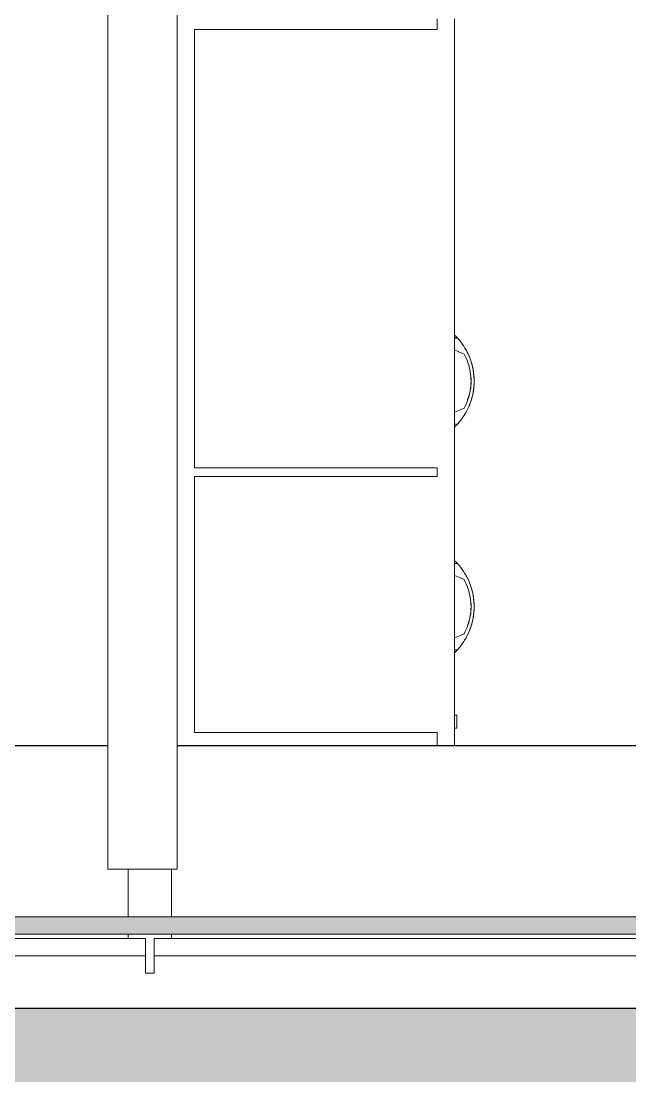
# Model space of a CAD drawing. Header units: inches. Extents: x 416 to 2283, y -56 to 1824.
# Drawn here: x 1881 to 1916.1, y 45.1 to 105.8 of the extents above; entities that cross this region are included whole.
import ezdxf

# ---------------------------------------------------------------- set-up
doc = ezdxf.new("R2010")
doc.units = ezdxf.units.IN
doc.header["$MEASUREMENT"] = 0
for name, color, linetype, lineweight in [('A-DETL-GENF', 92, 'Continuous', 9), ('A-DETL-THIN', 151, 'Continuous', 9), ('A-GLAZ-CURT', 52, 'Continuous', 9), ('I-FURN', 30, 'Continuous', 9), ('I-FURN-PNLS', 30, 'Continuous', 9), ('I-WALL', 2, 'Continuous', 13), ('Orbis - Background_dwg', 8, 'Continuous', 9), ('Orbis_BB$0$A-Glaz-Assm', 10, 'Continuous', 20), ('Orbis_BB$0$A-Glaz-Assm-Glaz', 10, 'Continuous', 20), ('Orbis_BB$0$TI_ARCH-02_E957150$0$A-Wall-Blow', 130, 'Continuous', 30)]:
    doc.layers.add(name, color=color, linetype=linetype, lineweight=lineweight)

# ---------------------------------------------------------------- blocks, each defined once
blk = doc.blocks.new('System Panel - Glazed-7329276-Level XX  POWER _ SIGNAL')
at = {"layer": 'A-GLAZ-CURT'}
blk.add_hatch(color=7, dxfattribs=at).paths.add_polyline_path([(-212.632, -0.75), (-245.757, -0.75), (-245.757, -1.75), (245.757, -1.75), (245.757, -0.75), (-187.628, -0.75)], flags=0)
at = {"layer": 'A-GLAZ-CURT', "color": 8, "lineweight": 20}
for p, q in [((245.757, -0.75), (-245.757, -0.75)), ((-245.757, -1.75), (245.757, -1.75))]:
    blk.add_line(p, q, dxfattribs=at)
blk = doc.blocks.new('Zira Wksta 11 - Type 3-V12-Level XX  POWER _ SIGNAL')
at = {"layer": 'I-FURN'}
for p, q in [((-16.173, 72.355), (-16.001, 72.355)), ((-16.173, 72.355), (-16.001, 72.355)), ((-16.001, 72.361), (-16.167, 72.361)), ((-16.001, 72.361), (-16.167, 72.361)), ((-16.001, 72.478), (-16.001, 72.532)), ((-16.001, 72.532), (-16.001, 72.488)), ((-16.001, 72.478), (-16.001, 72.532)), ((-16.001, 72.532), (-16.001, 72.488)), ((-16.001, 72.488), (-16.001, 72.387)), ((-16.001, 72.488), (-16.001, 72.387)), ((-16.001, 72.386), (-16.001, 72.478)), ((-16.001, 72.386), (-16.001, 72.478)), ((-16.001, 72.355), (-16.001, 72.387)), ((-16.001, 72.355), (-16.001, 72.387)), ((-16.001, 72.386), (-16.001, 72.361)), ((-16.001, 72.386), (-16.001, 72.361)), ((-16.001, 72.355), (-16.001, 71.666)), ((-16.001, 72.014), (-16.001, 72.355)), ((-16.001, 72.355), (-16.001, 71.666)), ((-16.001, 72.014), (-16.001, 72.355)), ((-16.001, 71.666), (-16.001, 72.011)), ((-16.001, 71.666), (-16.001, 72.011)), ((-16.562, 71.434), (-16.281, 71.55)), ((-16.562, 71.434), (-16.281, 71.55)), ((-16.281, 71.55), (-16.001, 71.666)), ((-16.281, 71.55), (-16.001, 71.666)), ((-16.281, 68.2), (-16.562, 68.316)), ((-16.281, 68.2), (-16.562, 68.316)), ((-16.001, 68.083), (-16.281, 68.2)), ((-16.001, 68.083), (-16.281, 68.2)), ((-16.001, 67.739), (-16.001, 68.083)), ((-16.001, 68.083), (-16.001, 67.739)), ((-16.001, 67.739), (-16.001, 68.083)), ((-16.001, 68.083), (-16.001, 67.395)), ((-16.001, 67.739), (-16.001, 67.395)), ((-16.001, 67.395), (-16.001, 67.736)), ((-16.001, 67.395), (-16.001, 67.736)), ((-16.001, 67.395), (-16.173, 67.395)), ((-16.001, 67.395), (-16.173, 67.395)), ((-16.167, 67.388), (-16.001, 67.388)), ((-16.167, 67.388), (-16.001, 67.388)), ((-16.001, 67.363), (-16.001, 67.395)), ((-16.001, 67.363), (-16.001, 67.395)), ((-16.001, 67.388), (-16.001, 67.363)), ((-16.001, 67.388), (-16.001, 67.363)), ((-16.001, 67.363), (-16.001, 67.261)), ((-16.001, 67.271), (-16.001, 67.363)), ((-16.001, 67.363), (-16.001, 67.261)), ((-16.001, 67.271), (-16.001, 67.363)), ((-16.001, 67.217), (-16.001, 67.271)), ((-16.001, 67.217), (-16.001, 67.271)), ((-16.001, 67.261), (-16.001, 67.217)), ((-16.001, 67.261), (-16.001, 67.217)), ((-16.173, 59.355), (-16, 59.355)), ((-16, 59.361), (-16.167, 59.361)), ((-16, 59.478), (-16, 59.532)), ((-16, 59.532), (-16, 59.488)), ((-16, 59.488), (-16, 59.387)), ((-16, 59.386), (-16, 59.478)), ((-16, 59.355), (-16, 59.387)), ((-16, 59.386), (-16, 59.361)), ((-16, 59.355), (-16, 58.666)), ((-16, 59.014), (-16, 59.355)), ((-16, 58.666), (-16, 59.011)), ((-16.562, 58.434), (-16.281, 58.55)), ((-16.281, 58.55), (-16, 58.666)), ((-16.281, 55.2), (-16.562, 55.316)), ((-16, 55.083), (-16.281, 55.2)), ((-16, 54.739), (-16, 55.083)), ((-16, 55.083), (-16, 54.395)), ((-16, 54.395), (-16, 54.736)), ((-16, 54.395), (-16.173, 54.395)), ((-16.167, 54.388), (-16, 54.388)), ((-16, 54.363), (-16, 54.395)), ((-16, 54.388), (-16, 54.363)), ((-16, 54.363), (-16, 54.261)), ((-16, 54.271), (-16, 54.363)), ((-16, 54.217), (-16, 54.271)), ((-16, 54.261), (-16, 54.217))]:
    blk.add_line(p, q, dxfattribs=at)
at = {"layer": 'I-FURN', "flags": 128}
for points in [[(-16.001, 71.666), (-16.281, 71.55), (-16.562, 71.434)], [(-16.001, 71.666), (-16.281, 71.55), (-16.562, 71.434)], [(-16.562, 68.316), (-16.281, 68.2), (-16.001, 68.083)], [(-16.562, 68.316), (-16.281, 68.2), (-16.001, 68.083)], [(-16, 58.666), (-16.281, 58.55), (-16.562, 58.434)], [(-16.562, 55.316), (-16.281, 55.2), (-16, 55.083)]]:
    blk.add_lwpolyline(points, dxfattribs=at)
at = {"layer": 'I-FURN'}
for centre, start, end in [((-13.447, 69.875), 137.02975, 137.70369), ((-13.447, 69.875), 137.02975, 137.70369), ((-13.447, 69.875), 137.03932, 137.56784), ((-13.447, 69.875), 137.03932, 137.56784), ((-13.447, 69.875), 222.29791, 222.97185), ((-13.447, 69.875), 222.29791, 222.97185), ((-13.447, 69.875), 222.43376, 222.96228), ((-13.447, 69.875), 222.43376, 222.96228), ((-13.447, 56.875), 137.02975, 137.70369), ((-13.447, 56.875), 137.03932, 137.56784), ((-13.447, 56.875), 222.29791, 222.97185), ((-13.447, 56.875), 222.43376, 222.96228)]:
    blk.add_arc(centre, 3.685, start, end, dxfattribs=at)
for points, knots in [([(-16.173, 67.395), (-16.325, 67.562), (-16.599, 67.925), (-16.903, 68.536), (-17.09, 69.193), (-17.175, 70.102), (-17.005, 71.01), (-16.599, 71.824), (-16.325, 72.188), (-16.173, 72.355)], [0, 0, 0, 0, 0.125, 0.25, 0.375, 0.5, 0.75, 0.875, 1, 1, 1, 1]), ([(-16.173, 67.395), (-16.325, 67.562), (-16.599, 67.925), (-16.903, 68.536), (-17.09, 69.193), (-17.175, 70.102), (-17.005, 71.01), (-16.599, 71.824), (-16.325, 72.188), (-16.173, 72.355)], [0, 0, 0, 0, 0.125, 0.25, 0.375, 0.5, 0.75, 0.875, 1, 1, 1, 1]), ([(-16.001, 72.532), (-16.001, 72.532), (-16.002, 72.53), (-16.005, 72.528), (-16.007, 72.526), (-16.01, 72.523), (-16.013, 72.52), (-16.016, 72.517), (-16.02, 72.513), (-16.024, 72.51), (-16.028, 72.506), (-16.032, 72.501), (-16.041, 72.493), (-16.049, 72.485), (-16.056, 72.478)], [0, 0, 0, 0, 0.125, 0.1875, 0.25, 0.3125, 0.375, 0.4375, 0.5, 0.5625, 0.625, 0.6875, 0.75, 1, 1, 1, 1]), ([(-16.001, 72.532), (-16.001, 72.532), (-16.002, 72.53), (-16.005, 72.528), (-16.007, 72.526), (-16.01, 72.523), (-16.013, 72.52), (-16.016, 72.517), (-16.02, 72.513), (-16.024, 72.51), (-16.028, 72.506), (-16.032, 72.501), (-16.041, 72.493), (-16.049, 72.485), (-16.056, 72.478)], [0, 0, 0, 0, 0.125, 0.1875, 0.25, 0.3125, 0.375, 0.4375, 0.5, 0.5625, 0.625, 0.6875, 0.75, 1, 1, 1, 1]), ([(-16.045, 72.488), (-16.04, 72.494), (-16.032, 72.502), (-16.022, 72.512), (-16.016, 72.517), (-16.012, 72.521), (-16.01, 72.524), (-16.007, 72.526), (-16.005, 72.528), (-16.003, 72.53), (-16.002, 72.531), (-16.001, 72.532), (-16.001, 72.532)], [0, 0, 0, 0, 0.25, 0.375, 0.5, 0.5625, 0.625, 0.6875, 0.75, 0.8125, 0.875, 1, 1, 1, 1]), ([(-16.045, 72.488), (-16.04, 72.494), (-16.032, 72.502), (-16.022, 72.512), (-16.016, 72.517), (-16.012, 72.521), (-16.01, 72.524), (-16.007, 72.526), (-16.005, 72.528), (-16.003, 72.53), (-16.002, 72.531), (-16.001, 72.532), (-16.001, 72.532)], [0, 0, 0, 0, 0.25, 0.375, 0.5, 0.5625, 0.625, 0.6875, 0.75, 0.8125, 0.875, 1, 1, 1, 1]), ([(-16.673, 71.657), (-16.728, 71.557), (-16.791, 71.43), (-16.846, 71.299), (-16.857, 71.273)], [0.15936451, 0.15936451, 0.15936451, 0.15936451, 0.22222222, 0.23762024, 0.23762024, 0.23762024, 0.23762024]), ([(-16.673, 71.657), (-16.728, 71.557), (-16.791, 71.43), (-16.846, 71.299), (-16.857, 71.273)], [0.15936451, 0.15936451, 0.15936451, 0.15936451, 0.22222222, 0.23762024, 0.23762024, 0.23762024, 0.23762024]), ([(-16.945, 71.035), (-16.973, 70.95), (-17.01, 70.823), (-17.041, 70.695), (-17.05, 70.654)], [0.28411479, 0.28411479, 0.28411479, 0.28411479, 0.33333333, 0.3562762, 0.3562762, 0.3562762, 0.3562762]), ([(-16.945, 71.035), (-16.973, 70.95), (-17.01, 70.823), (-17.041, 70.695), (-17.05, 70.654)], [0.28411479, 0.28411479, 0.28411479, 0.28411479, 0.33333333, 0.3562762, 0.3562762, 0.3562762, 0.3562762]), ([(-17.096, 70.392), (-17.106, 70.321), (-17.121, 70.194), (-17.127, 70.066), (-17.128, 70.01)], [0.40508035, 0.40508035, 0.40508035, 0.40508035, 0.44444444, 0.47528756, 0.47528756, 0.47528756, 0.47528756]), ([(-17.096, 70.392), (-17.106, 70.321), (-17.121, 70.194), (-17.127, 70.066), (-17.128, 70.01)], [0.40508035, 0.40508035, 0.40508035, 0.40508035, 0.44444444, 0.47528756, 0.47528756, 0.47528756, 0.47528756]), ([(-17.049, 69.095), (-17.04, 69.054), (-17.01, 68.926), (-16.976, 68.798), (-16.951, 68.711)], [0.64373131, 0.64373131, 0.64373131, 0.64373131, 0.66666667, 0.71591001, 0.71591001, 0.71591001, 0.71591001]), ([(-17.049, 69.095), (-17.04, 69.054), (-17.01, 68.926), (-16.976, 68.798), (-16.951, 68.711)], [0.64373131, 0.64373131, 0.64373131, 0.64373131, 0.66666667, 0.71591001, 0.71591001, 0.71591001, 0.71591001]), ([(-16.857, 68.477), (-16.808, 68.357), (-16.751, 68.225), (-16.678, 68.104), (-16.671, 68.093)], [0.76239192, 0.76239192, 0.76239192, 0.76239192, 0.83333333, 0.84070579, 0.84070579, 0.84070579, 0.84070579]), ([(-16.857, 68.477), (-16.808, 68.357), (-16.751, 68.225), (-16.678, 68.104), (-16.671, 68.093)], [0.76239192, 0.76239192, 0.76239192, 0.76239192, 0.83333333, 0.84070579, 0.84070579, 0.84070579, 0.84070579]), ([(-16.055, 67.271), (-16.049, 67.265), (-16.04, 67.255), (-16.029, 67.245), (-16.024, 67.24), (-16.02, 67.236), (-16.016, 67.233), (-16.013, 67.229), (-16.01, 67.226), (-16.007, 67.224), (-16.005, 67.221), (-16.002, 67.219), (-16.001, 67.218), (-16.001, 67.217)], [0, 0, 0, 0, 0.25, 0.375, 0.4375, 0.5, 0.5625, 0.625, 0.6875, 0.75, 0.8125, 0.875, 1, 1, 1, 1]), ([(-16.055, 67.271), (-16.049, 67.265), (-16.04, 67.255), (-16.029, 67.245), (-16.024, 67.24), (-16.02, 67.236), (-16.016, 67.233), (-16.013, 67.229), (-16.01, 67.226), (-16.007, 67.224), (-16.005, 67.221), (-16.002, 67.219), (-16.001, 67.218), (-16.001, 67.217)], [0, 0, 0, 0, 0.25, 0.375, 0.4375, 0.5, 0.5625, 0.625, 0.6875, 0.75, 0.8125, 0.875, 1, 1, 1, 1]), ([(-16.001, 67.217), (-16.001, 67.218), (-16.002, 67.218), (-16.003, 67.22), (-16.005, 67.222), (-16.007, 67.224), (-16.01, 67.226), (-16.012, 67.229), (-16.015, 67.232), (-16.018, 67.235), (-16.022, 67.238), (-16.026, 67.242), (-16.033, 67.249), (-16.04, 67.255), (-16.045, 67.261)], [0, 0, 0, 0, 0.125, 0.1875, 0.25, 0.3125, 0.375, 0.4375, 0.5, 0.5625, 0.625, 0.6875, 0.75, 1, 1, 1, 1]), ([(-16.001, 67.217), (-16.001, 67.218), (-16.002, 67.218), (-16.003, 67.22), (-16.005, 67.222), (-16.007, 67.224), (-16.01, 67.226), (-16.012, 67.229), (-16.015, 67.232), (-16.018, 67.235), (-16.022, 67.238), (-16.026, 67.242), (-16.033, 67.249), (-16.04, 67.255), (-16.045, 67.261)], [0, 0, 0, 0, 0.125, 0.1875, 0.25, 0.3125, 0.375, 0.4375, 0.5, 0.5625, 0.625, 0.6875, 0.75, 1, 1, 1, 1]), ([(-16.173, 54.395), (-16.325, 54.562), (-16.599, 54.925), (-16.903, 55.536), (-17.09, 56.193), (-17.175, 57.102), (-17.005, 58.01), (-16.599, 58.824), (-16.325, 59.188), (-16.173, 59.355)], [0, 0, 0, 0, 0.125, 0.25, 0.375, 0.5, 0.75, 0.875, 1, 1, 1, 1]), ([(-16, 59.532), (-16.001, 59.532), (-16.002, 59.53), (-16.005, 59.528), (-16.007, 59.526), (-16.01, 59.523), (-16.013, 59.52), (-16.016, 59.517), (-16.02, 59.513), (-16.024, 59.51), (-16.028, 59.506), (-16.032, 59.501), (-16.041, 59.493), (-16.049, 59.485), (-16.055, 59.478)], [0, 0, 0, 0, 0.125, 0.1875, 0.25, 0.3125, 0.375, 0.4375, 0.5, 0.5625, 0.625, 0.6875, 0.75, 1, 1, 1, 1]), ([(-16.045, 59.488), (-16.04, 59.494), (-16.032, 59.502), (-16.022, 59.512), (-16.016, 59.517), (-16.012, 59.521), (-16.009, 59.524), (-16.007, 59.526), (-16.005, 59.528), (-16.003, 59.53), (-16.001, 59.531), (-16.001, 59.532), (-16, 59.532)], [0, 0, 0, 0, 0.25, 0.375, 0.5, 0.5625, 0.625, 0.6875, 0.75, 0.8125, 0.875, 1, 1, 1, 1]), ([(-16.673, 58.657), (-16.728, 58.557), (-16.791, 58.43), (-16.846, 58.299), (-16.857, 58.273)], [0.15936451, 0.15936451, 0.15936451, 0.15936451, 0.22222222, 0.23762024, 0.23762024, 0.23762024, 0.23762024]), ([(-16.945, 58.035), (-16.973, 57.95), (-17.01, 57.823), (-17.04, 57.695), (-17.049, 57.654)], [0.28411479, 0.28411479, 0.28411479, 0.28411479, 0.33333333, 0.3562762, 0.3562762, 0.3562762, 0.3562762]), ([(-17.096, 57.392), (-17.106, 57.321), (-17.121, 57.194), (-17.127, 57.066), (-17.128, 57.01)], [0.40508035, 0.40508035, 0.40508035, 0.40508035, 0.44444444, 0.47528756, 0.47528756, 0.47528756, 0.47528756]), ([(-17.049, 56.095), (-17.04, 56.054), (-17.009, 55.926), (-16.976, 55.798), (-16.951, 55.711)], [0.64373131, 0.64373131, 0.64373131, 0.64373131, 0.66666667, 0.71591001, 0.71591001, 0.71591001, 0.71591001]), ([(-16.857, 55.477), (-16.808, 55.357), (-16.751, 55.225), (-16.678, 55.104), (-16.671, 55.093)], [0.76239192, 0.76239192, 0.76239192, 0.76239192, 0.83333333, 0.84070579, 0.84070579, 0.84070579, 0.84070579]), ([(-16.055, 54.271), (-16.049, 54.265), (-16.039, 54.255), (-16.029, 54.245), (-16.024, 54.24), (-16.02, 54.236), (-16.016, 54.233), (-16.013, 54.229), (-16.01, 54.226), (-16.007, 54.224), (-16.005, 54.221), (-16.002, 54.219), (-16.001, 54.218), (-16, 54.217)], [0, 0, 0, 0, 0.25, 0.375, 0.4375, 0.5, 0.5625, 0.625, 0.6875, 0.75, 0.8125, 0.875, 1, 1, 1, 1]), ([(-16, 54.217), (-16.001, 54.218), (-16.001, 54.218), (-16.003, 54.22), (-16.005, 54.222), (-16.007, 54.224), (-16.009, 54.226), (-16.012, 54.229), (-16.015, 54.232), (-16.018, 54.235), (-16.022, 54.238), (-16.025, 54.242), (-16.033, 54.249), (-16.039, 54.255), (-16.045, 54.261)], [0, 0, 0, 0, 0.125, 0.1875, 0.25, 0.3125, 0.375, 0.4375, 0.5, 0.5625, 0.625, 0.6875, 0.75, 1, 1, 1, 1])]:
    blk.add_open_spline(points, degree=3, knots=knots, dxfattribs=at)
for points in [[(-16.167, 72.361), (-16.303, 72.212), (-16.427, 72.052), (-16.537, 71.883)], [(-16.167, 72.361), (-16.303, 72.212), (-16.427, 72.052), (-16.537, 71.883)], [(-16.144, 72.387), (-16.133, 72.399), (-16.111, 72.422), (-16.077, 72.457), (-16.056, 72.478), (-16.045, 72.488)], [(-16.144, 72.387), (-16.133, 72.399), (-16.111, 72.422), (-16.077, 72.457), (-16.056, 72.478), (-16.045, 72.488)], [(-16.056, 72.478), (-16.07, 72.464), (-16.099, 72.434), (-16.129, 72.402), (-16.144, 72.386)], [(-16.056, 72.478), (-16.07, 72.464), (-16.099, 72.434), (-16.129, 72.402), (-16.144, 72.386)], [(-16.586, 71.805), (-16.616, 71.757), (-16.645, 71.707), (-16.673, 71.657)], [(-16.586, 71.805), (-16.616, 71.757), (-16.645, 71.707), (-16.673, 71.657)], [(-16.562, 71.434), (-16.733, 71.116), (-16.97, 70.424), (-16.97, 69.325), (-16.733, 68.633), (-16.562, 68.316)], [(-16.562, 71.434), (-16.733, 71.116), (-16.97, 70.424), (-16.97, 69.325), (-16.733, 68.633), (-16.562, 68.316)], [(-16.895, 71.177), (-16.913, 71.13), (-16.929, 71.082), (-16.945, 71.035)], [(-16.895, 71.177), (-16.913, 71.13), (-16.929, 71.082), (-16.945, 71.035)], [(-16.857, 71.273), (-16.868, 71.247), (-16.878, 71.221), (-16.888, 71.196)], [(-16.857, 71.273), (-16.868, 71.247), (-16.878, 71.221), (-16.888, 71.196)], [(-16.778, 70.938), (-16.72, 71.109), (-16.647, 71.275), (-16.562, 71.434)], [(-16.778, 70.938), (-16.72, 71.109), (-16.647, 71.275), (-16.562, 71.434)], [(-17.076, 70.519), (-17.083, 70.477), (-17.09, 70.434), (-17.096, 70.392)], [(-17.076, 70.519), (-17.083, 70.477), (-17.09, 70.434), (-17.096, 70.392)], [(-17.049, 70.655), (-17.057, 70.618), (-17.064, 70.582), (-17.071, 70.545)], [(-17.049, 70.655), (-17.057, 70.618), (-17.064, 70.582), (-17.071, 70.545)], [(-16.911, 70.414), (-16.881, 70.592), (-16.823, 70.762), (-16.758, 70.929)], [(-16.911, 70.414), (-16.881, 70.592), (-16.823, 70.762), (-16.758, 70.929)], [(-17.13, 70.01), (-17.133, 69.92), (-17.132, 69.83), (-17.128, 69.74)], [(-17.13, 70.01), (-17.133, 69.92), (-17.132, 69.83), (-17.128, 69.74)], [(-16.955, 69.875), (-16.955, 70.055), (-16.95, 70.239), (-16.911, 70.414)], [(-16.955, 69.875), (-16.955, 70.055), (-16.95, 70.239), (-16.911, 70.414)], [(-17.13, 69.74), (-17.125, 69.612), (-17.112, 69.485), (-17.093, 69.359)], [(-17.13, 69.74), (-17.125, 69.612), (-17.112, 69.485), (-17.093, 69.359)], [(-17.096, 69.357), (-17.09, 69.315), (-17.083, 69.273), (-17.075, 69.231)], [(-17.096, 69.357), (-17.09, 69.315), (-17.083, 69.273), (-17.075, 69.231)], [(-16.911, 69.336), (-16.94, 69.514), (-16.966, 69.697), (-16.971, 69.879)], [(-16.911, 69.336), (-16.94, 69.514), (-16.966, 69.697), (-16.971, 69.879)], [(-16.778, 68.811), (-16.837, 68.982), (-16.876, 69.157), (-16.911, 69.336)], [(-16.778, 68.811), (-16.837, 68.982), (-16.876, 69.157), (-16.911, 69.336)], [(-17.071, 69.204), (-17.064, 69.168), (-17.057, 69.131), (-17.049, 69.095)], [(-17.071, 69.204), (-17.064, 69.168), (-17.057, 69.131), (-17.049, 69.095)], [(-16.945, 68.715), (-16.929, 68.667), (-16.913, 68.619), (-16.897, 68.571)], [(-16.945, 68.715), (-16.929, 68.667), (-16.913, 68.619), (-16.897, 68.571)], [(-16.562, 68.316), (-16.647, 68.475), (-16.72, 68.64), (-16.778, 68.811)], [(-16.562, 68.316), (-16.647, 68.475), (-16.72, 68.64), (-16.778, 68.811)], [(-16.888, 68.554), (-16.878, 68.528), (-16.868, 68.502), (-16.858, 68.476)], [(-16.888, 68.554), (-16.878, 68.528), (-16.868, 68.502), (-16.858, 68.476)], [(-16.672, 68.092), (-16.645, 68.042), (-16.614, 67.994), (-16.582, 67.947)], [(-16.672, 68.092), (-16.645, 68.042), (-16.614, 67.994), (-16.582, 67.947)], [(-16.537, 67.866), (-16.427, 67.697), (-16.303, 67.537), (-16.167, 67.388)], [(-16.537, 67.866), (-16.427, 67.697), (-16.303, 67.537), (-16.167, 67.388)], [(-16.144, 67.363), (-16.129, 67.347), (-16.099, 67.316), (-16.07, 67.286), (-16.055, 67.271)], [(-16.045, 67.261), (-16.056, 67.272), (-16.077, 67.293), (-16.11, 67.327), (-16.133, 67.351), (-16.144, 67.363)], [(-16.144, 67.363), (-16.129, 67.347), (-16.099, 67.316), (-16.07, 67.286), (-16.055, 67.271)], [(-16.045, 67.261), (-16.056, 67.272), (-16.077, 67.293), (-16.11, 67.327), (-16.133, 67.351), (-16.144, 67.363)], [(-16.167, 59.361), (-16.303, 59.212), (-16.427, 59.052), (-16.537, 58.883)], [(-16.144, 59.387), (-16.133, 59.399), (-16.11, 59.422), (-16.077, 59.457), (-16.056, 59.478), (-16.045, 59.488)], [(-16.055, 59.478), (-16.07, 59.464), (-16.099, 59.434), (-16.129, 59.402), (-16.144, 59.386)], [(-16.562, 58.434), (-16.733, 58.116), (-16.97, 57.424), (-16.97, 56.325), (-16.733, 55.633), (-16.562, 55.316)], [(-16.778, 57.938), (-16.72, 58.109), (-16.647, 58.275), (-16.562, 58.434)], [(-16.586, 58.805), (-16.616, 58.757), (-16.645, 58.707), (-16.673, 58.657)], [(-16.895, 58.177), (-16.912, 58.13), (-16.929, 58.082), (-16.945, 58.035)], [(-16.91, 57.414), (-16.881, 57.592), (-16.823, 57.762), (-16.758, 57.929)], [(-16.857, 58.273), (-16.867, 58.247), (-16.878, 58.221), (-16.888, 58.196)], [(-17.076, 57.519), (-17.083, 57.477), (-17.09, 57.434), (-17.096, 57.392)], [(-17.049, 57.655), (-17.057, 57.618), (-17.064, 57.582), (-17.071, 57.545)], [(-16.955, 56.875), (-16.955, 57.055), (-16.949, 57.239), (-16.91, 57.414)], [(-17.13, 57.01), (-17.133, 56.92), (-17.132, 56.83), (-17.127, 56.74)], [(-17.13, 56.74), (-17.125, 56.612), (-17.112, 56.485), (-17.093, 56.359)], [(-16.91, 56.336), (-16.94, 56.514), (-16.966, 56.697), (-16.971, 56.879)], [(-17.096, 56.357), (-17.09, 56.315), (-17.083, 56.273), (-17.075, 56.231)], [(-17.071, 56.204), (-17.064, 56.168), (-17.056, 56.131), (-17.048, 56.095)], [(-16.778, 55.811), (-16.836, 55.982), (-16.876, 56.157), (-16.91, 56.336)], [(-16.945, 55.715), (-16.929, 55.667), (-16.913, 55.619), (-16.896, 55.571)], [(-16.887, 55.554), (-16.878, 55.528), (-16.868, 55.502), (-16.857, 55.476)], [(-16.562, 55.316), (-16.647, 55.475), (-16.72, 55.64), (-16.778, 55.811)], [(-16.672, 55.092), (-16.645, 55.042), (-16.614, 54.994), (-16.582, 54.947)], [(-16.537, 54.866), (-16.427, 54.697), (-16.303, 54.537), (-16.167, 54.388)], [(-16.144, 54.363), (-16.129, 54.347), (-16.099, 54.316), (-16.07, 54.286), (-16.055, 54.271)], [(-16.045, 54.261), (-16.056, 54.272), (-16.077, 54.293), (-16.11, 54.327), (-16.132, 54.351), (-16.144, 54.363)]]:
    blk.add_open_spline(points, degree=3, dxfattribs=at)
at = {"layer": 'I-FURN-PNLS'}
for p, q in [((-16, 36), (-16.001, 77.875)), ((-16.001, 77.875), (-0.001, 77.875)), ((-0.001, 77.875), (-16.001, 77.875)), ((-16.001, 77.875), (-16, 36)), ((-16, 36), (-16.001, 77.875)), ((-16.001, 77.875), (-0.001, 77.875)), ((-0.001, 77.875), (-15.001, 77.875)), ((-15.001, 77.875), (-15.001, 77.125)), ((-15.001, 77.125), (-15.001, 77.875)), ((-15.001, 77.875), (-0.001, 77.875)), ((-16.001, 76.875), (-16.126, 76.875)), ((-16.126, 76.875), (-16.126, 76.765)), ((-16.126, 76.125), (-16.126, 76.875)), ((-16.126, 76.765), (-16.126, 76.235)), ((-16.001, 76.875), (-16.001, 76.125)), ((-16.001, 76.765), (-16.001, 76.875)), ((-16.001, 76.687), (-16.001, 76.765)), ((-16.001, 76.597), (-16.001, 76.687)), ((-16.001, 76.5), (-16.001, 76.597)), ((-15.001, 77.125), (-1.001, 77.125)), ((-1.001, 77.125), (-15.001, 77.125)), ((-1.001, 77.125), (-1, 62.375)), ((-1, 62.375), (-1.001, 77.125)), ((-16.126, 76.235), (-16.126, 76.125)), ((-16.126, 76.125), (-16.001, 76.125)), ((-16.001, 76.403), (-16.001, 76.5)), ((-16.001, 76.235), (-16.001, 76.403)), ((-16.001, 76.125), (-16.001, 76.235)), ((-1, 62.375), (-15, 62.375)), ((-15, 62.375), (-15, 61.875)), ((-15, 61.875), (-15, 62.375)), ((-15, 62.375), (-1, 62.375)), ((-15, 61.875), (-1, 61.875)), ((-1, 61.875), (-15, 61.875)), ((-1, 61.875), (-1, 36.625)), ((-1, 36.625), (-1, 61.875)), ((-1, 36.625), (-15, 36.625)), ((-15, 36.625), (-15, 36)), ((-15, 36), (-15, 36.625)), ((-15, 36.625), (-1, 36.625))]:
    blk.add_line(p, q, dxfattribs=at)
blk = doc.blocks.new('Orbis - Background_dwg_Orbis_BB-7347761-Level XX  POWER _ SIGNAL')
at = {"layer": 'Orbis_BB$0$A-Glaz-Assm'}
blk.add_line((12597.912, 860.162), (12597.912, 862.912), dxfattribs=at)
at = {"layer": 'Orbis_BB$0$A-Glaz-Assm', "flags": 128}
for points in [[(12597.912, 862.912), (12595.412, 862.912), (12595.412, 860.162)], [(12595.412, 859.162), (12595.412, 858.912), (12596.412, 858.912), (12596.412, 856.912), (12596.912, 856.912), (12596.912, 858.912), (12597.912, 858.912), (12597.912, 859.162)]]:
    blk.add_lwpolyline(points, dxfattribs=at)
at = {"layer": 'Orbis_BB$0$A-Glaz-Assm-Glaz', "flags": 128}
for points in [[(12596.412, 858.912), (12538.162, 858.912), (12538.162, 857.912), (12596.412, 857.912)], [(12656.412, 858.912), (12596.912, 858.912), (12596.912, 857.912), (12656.412, 857.912)]]:
    blk.add_lwpolyline(points, close=True, dxfattribs=at)
at = {"layer": 'Orbis_BB$0$TI_ARCH-02_E957150$0$A-Wall-Blow'}
for p, q in [((12542.992, 870.037), (12594.242, 870.037)), ((12598.242, 870.037), (12613.242, 870.037)), ((12613.242, 870.037), (12614.242, 870.037)), ((12614.242, 870.037), (12714.162, 870.037))]:
    blk.add_line(p, q, dxfattribs=at)
at = {"layer": 'Orbis_BB$0$TI_ARCH-02_E957150$0$A-Wall-Blow', "flags": 128}
blk.add_lwpolyline([(11124.053, 914.912), (12058.662, 914.912), (12058.662, 853.912), (12117.662, 853.912), (12117.662, 857.912), (12147.662, 857.912), (12147.662, 854.912), (12856.662, 854.912), (12856.662, 1027.912), (12853.662, 1027.912), (12853.662, 1028.037)], dxfattribs=at)
blk = doc.blocks.new('Orbis - Background_dwg-7329766-Level XX  POWER _ SIGNAL')
blk.add_blockref('Orbis - Background_dwg_Orbis_BB-7347761-Level XX  POWER _ SIGNAL', (-10708.292, -805.937))

msp = doc.modelspace()

# ---------------------------------------------------------------- hatches: boundary and pattern name
at = {"layer": 'A-DETL-GENF'}
h = msp.add_hatch(color=9, dxfattribs=at)
h.paths.add_polyline_path([(1806.161, -9.77), (2180.086, -9.77), (2180.086, 282.038), (2178.37, 282.038), (2178.37, 269.975), (2160.37, 269.975), (2160.37, 281.975), (2145.495, 281.975), (2145.495, 222.1), (2148.37, 222.1), (2148.37, 48.975), (1645.98, 48.975), (1645.98, 56.975), (1645.87, 56.975), (1645.87, 67.975), (1645.98, 67.983), (1645.98, 68.192), (1645.765, 68.211), (1643.24, 68.888), (1642.836, 69.076), (1642.63, 69.117), (1642.356, 69.3), (1640.87, 69.993), (1639.467, 70.975), (1636.37, 70.975), (1636.37, 74.069), (1635.38, 75.483), (1634.68, 76.983), (1634.512, 77.235), (1634.474, 77.426), (1634.275, 77.853), (1633.598, 80.379), (1633.378, 83.072), (1633.598, 85.588), (1634.275, 88.114), (1635.38, 90.483), (1636.37, 91.898), (1636.37, 94.975), (1639.444, 94.975), (1640.87, 95.974), (1643.24, 97.079), (1645.98, 97.856), (1645.98, 97.975), (1645.87, 97.983), (1645.87, 207.286), (1645.98, 207.286), (1645.98, 208.974), (1636.37, 208.974), (1636.37, 239.186), (1645.87, 239.186), (1645.87, 593.98), (1179.62, 593.98), (1179.62, 528.98), (592.87, 528.98), (592.87, 464.974), (570.87, 464.974), (570.87, 469.974), (587.87, 469.974), (587.87, 521.973), (527.87, 521.973), (527.87, 469.974), (530.87, 469.974), (530.87, 464.974), (527.87, 464.974), (527.87, 299.85), (570.87, 299.85), (570.87, 268.974), (580.37, 268.974), (580.37, 208.974), (570.87, 208.974), (570.87, 117.725), (565.87, 117.725), (565.87, 168.975), (551.87, 168.975), (551.87, 249.975), (556.37, 249.975), (556.37, 268.974), (565.87, 268.974), (565.87, 294.85), (522.87, 294.85), (522.87, 310.85), (478.067, 310.85), (478.067, 314.85), (522.87, 314.85), (522.87, 517.978), (498.871, 517.978), (498.87, 521.973), (527.87, 521.979), (527.87, 593.974), (498.87, 593.974), (498.87, 597.974), (415.761, 597.974), (415.761, -9.77), (1750.545, -9.77)], flags=0)
h.paths.add_polyline_path([(1439.37, 58.975), (1435.745, 59.1), (1357.37, 59.1), (1357.37, 54.975), (1402.37, 54.975), (1402.37, 58.975), (1435.745, 58.975)], flags=0)
h.paths.add_polyline_path([(1354.37, 47.975), (1350.37, 47.975), (1350.37, 122.975), (1360.995, 122.975), (1360.995, 62.725), (1439.37, 62.725), (1439.37, 51.975), (1409.37, 51.975), (1409.37, 47.975), (1357.37, 47.975)], flags=0)
h.paths.add_polyline_path([(928.37, 67.975), (928.237, 68.002), (925.844, 68.211), (923.319, 68.888), (922.974, 69.049), (922.63, 69.117), (922.174, 69.422), (920.949, 69.993), (919.546, 70.975), (916.37, 70.975), (916.37, 74.182), (915.459, 75.483), (914.942, 76.592), (914.491, 77.34), (914.354, 77.853), (913.677, 80.379), (913.449, 82.579), (913.389, 83.072), (913.51, 83.677), (913.677, 85.588), (914.512, 88.716), (914.917, 89.322), (915.459, 90.483), (916.37, 91.785), (916.37, 94.975), (919.523, 94.975), (920.949, 95.974), (922.253, 96.582), (922.63, 96.834), (922.914, 96.89), (923.319, 97.079), (925.844, 97.755), (928.54, 97.975), (931.054, 97.755), (933.579, 97.079), (935.949, 95.974), (937.375, 94.975), (940.37, 94.975), (940.37, 92.01), (941.439, 90.483), (942.544, 88.114), (943.221, 85.588), (943.449, 82.983), (943.221, 80.379), (942.544, 77.853), (941.439, 75.483), (940.37, 73.956), (940.37, 70.975), (937.352, 70.975), (935.949, 69.993), (933.579, 68.888), (931.054, 68.211), (928.41, 67.983)], flags=0)
h.paths.add_polyline_path([(568.37, 67.975), (568.299, 67.99), (565.765, 68.211), (563.24, 68.888), (562.836, 69.076), (562.63, 69.117), (562.356, 69.3), (560.87, 69.993), (559.467, 70.975), (556.37, 70.975), (556.37, 74.069), (555.38, 75.483), (554.68, 76.983), (554.512, 77.235), (554.474, 77.426), (554.275, 77.853), (553.598, 80.379), (553.378, 83.072), (553.598, 85.588), (554.275, 88.114), (555.38, 90.483), (556.37, 91.898), (556.37, 94.975), (559.444, 94.975), (560.87, 95.974), (563.24, 97.079), (565.765, 97.755), (568.461, 97.975), (570.975, 97.755), (573.5, 97.079), (575.87, 95.974), (577.296, 94.975), (580.37, 94.975), (580.37, 91.898), (581.36, 90.483), (582.465, 88.114), (583.142, 85.588), (583.369, 82.969), (583.142, 80.379), (582.465, 77.853), (582.266, 77.426), (582.228, 77.235), (582.06, 76.983), (581.36, 75.483), (580.37, 74.069), (580.37, 70.975), (577.273, 70.975), (575.87, 69.993), (574.384, 69.3), (574.11, 69.117), (573.904, 69.076), (573.5, 68.888), (570.975, 68.211), (568.41, 67.983)], flags=0)
h.paths.add_polyline_path([(1288.37, 67.975), (1288.299, 67.99), (1285.765, 68.211), (1283.24, 68.888), (1282.836, 69.076), (1282.63, 69.117), (1282.356, 69.3), (1280.87, 69.993), (1279.467, 70.975), (1276.37, 70.975), (1276.37, 74.069), (1275.38, 75.483), (1274.68, 76.983), (1274.512, 77.235), (1274.474, 77.426), (1274.275, 77.853), (1273.598, 80.379), (1273.378, 83.072), (1273.598, 85.588), (1274.275, 88.114), (1275.38, 90.483), (1276.37, 91.898), (1276.37, 94.975), (1279.444, 94.975), (1280.87, 95.974), (1283.24, 97.079), (1285.765, 97.755), (1288.461, 97.975), (1290.975, 97.755), (1293.5, 97.079), (1295.87, 95.974), (1297.296, 94.975), (1300.37, 94.975), (1300.37, 91.898), (1301.36, 90.483), (1302.465, 88.114), (1303.142, 85.588), (1303.369, 82.969), (1303.142, 80.379), (1302.465, 77.853), (1302.266, 77.426), (1302.228, 77.235), (1302.06, 76.983), (1301.36, 75.483), (1300.37, 74.069), (1300.37, 70.975), (1297.273, 70.975), (1295.87, 69.993), (1294.384, 69.3), (1294.11, 69.117), (1293.904, 69.076), (1293.5, 68.888), (1290.975, 68.211), (1288.41, 67.983)], flags=0)
h.paths.add_polyline_path([(565.87, 172.475), (565.87, 208.974), (556.37, 208.974), (556.37, 246.475), (555.37, 246.475), (555.37, 172.475)], flags=0)
h.paths.add_polyline_path([(940.37, 208.974), (916.37, 208.974), (916.37, 209.186), (916.154, 209.186), (916.154, 239.186), (940.154, 239.186), (940.154, 238.974), (940.37, 238.974), (940.37, 214.974)], flags=0)
h.paths.add_polyline_path([(1288.058, 208.974), (1276.37, 208.974), (1276.37, 239.186), (1300.37, 239.186), (1300.37, 208.974)], flags=0)
h.paths.add_polyline_path([(1368.311, 449.107), (1368.311, 449.107), (1368.311, 463.857)], flags=0)
h.paths.add_polyline_path([(1327.066, 460.941), (1325.09, 461.254), (1325.442, 463.476), (1325.919, 463.398), (1325.936, 463.199), (1326.057, 463.023), (1326.116, 462.979), (1326.703, 462.926), (1326.799, 462.985), (1326.924, 463.177), (1326.94, 463.239), (1327.414, 463.143), (1327.204, 461.814)], flags=0)
h.paths.add_polyline_path([(1326.618, 462.91), (1326.06, 463.039), (1325.984, 463.154), (1325.948, 463.241), (1325.948, 463.476), (1327.782, 475.05), (1328.769, 474.894), (1326.867, 463.104), (1326.794, 463.028), (1326.624, 462.914)], flags=0)
h.paths.add_polyline_path([(1353.03, 467.682), (1353.03, 467.798), (1353.03, 470.916)], flags=0)
h.paths.add_polyline_path([(1341.466, 468.278), (1339.462, 469.3), (1339.689, 469.727), (1339.871, 469.683), (1340.083, 469.745), (1340.148, 469.799), (1340.376, 470.245), (1340.328, 470.476), (1340.21, 470.613), (1340.16, 470.671), (1340.377, 471.078), (1342.374, 470.06), (1342.188, 469.695)], flags=0)
h.paths.add_polyline_path([(1352.242, 469.357), (1352.242, 469.357), (1352.242, 469.896)], flags=0)
h.paths.add_polyline_path([(1339.873, 469.701), (1339.586, 469.798), (1329.177, 475.101), (1329.631, 475.992), (1340.222, 470.551), (1340.345, 470.356), (1340.34, 470.197), (1340.12, 469.787), (1339.969, 469.724)], flags=0)
h.paths.add_polyline_path([(1313.662, 472.682), (1313.349, 474.658), (1315.571, 475.009), (1315.647, 474.532), (1315.465, 474.459), (1315.334, 474.294), (1315.319, 474.142), (1315.425, 473.657), (1315.524, 473.567), (1315.71, 473.506), (1315.808, 473.511), (1315.884, 473.034), (1314.401, 472.799)], flags=0)
h.paths.add_polyline_path([(1315.71, 473.524), (1315.563, 473.586), (1315.387, 473.773), (1315.339, 474.242), (1315.512, 474.459), (1315.806, 474.54), (1327.302, 476.361), (1327.458, 475.374), (1315.737, 473.525)], flags=0)
h.paths.add_polyline_path([(1329.559, 476.444), (1328.852, 477.151), (1337.349, 485.588), (1337.446, 485.6), (1337.639, 485.58), (1337.99, 485.225), (1337.961, 484.861), (1337.878, 484.763), (1330.266, 477.151)], flags=0)
h.paths.add_polyline_path([(1327.509, 476.769), (1322.12, 487.37), (1322.153, 487.625), (1322.218, 487.735), (1322.654, 487.955), (1322.847, 487.91), (1322.977, 487.814), (1323.048, 487.728), (1328.401, 477.223), (1328.26, 477.151)], flags=0)
h.paths.add_polyline_path([(1369.311, 490.357), (1369.311, 490.357), (1369.311, 491.044)], flags=0)
h.paths.add_polyline_path([(1338.255, 484.433), (1337.923, 484.786), (1338.017, 484.941), (1338.031, 485.137), (1337.99, 485.243), (1337.594, 485.608), (1337.42, 485.623), (1337.238, 485.55), (1337.182, 485.505), (1336.841, 485.847), (1338.432, 487.438), (1339.846, 486.024), (1338.674, 484.851)], flags=0)
h.paths.add_polyline_path([(1321.708, 487.054), (1320.686, 489.058), (1322.468, 489.966), (1323.49, 487.962), (1323.044, 487.765), (1322.933, 487.892), (1322.752, 487.966), (1322.599, 487.94), (1322.153, 487.675), (1322.103, 487.56), (1322.113, 487.339), (1322.103, 487.255)], flags=0)
h.paths.add_polyline_path([(972.87, 593.974), (935.62, 593.98), (935.62, 598.98), (937.62, 598.98), (937.62, 740.224), (867.12, 740.224), (867.12, 647.48), (844.245, 647.48), (844.245, 623.98), (893.245, 623.98), (893.245, 598.98), (895.62, 598.98), (895.62, 593.98), (888.245, 593.98), (888.245, 612.48), (844.245, 612.48), (844.245, 593.98), (835.245, 593.98), (835.245, 598.98), (839.245, 598.98), (839.245, 647.48), (814.245, 647.48), (814.245, 652.48), (862.12, 652.48), (862.12, 745.224), (891.62, 745.224), (891.62, 840.224), (857.37, 840.224), (857.37, 845.224), (919.37, 845.224), (919.37, 947.224), (746.62, 947.224), (746.62, 845.224), (808.62, 845.224), (808.62, 706.224), (765.245, 706.224), (765.245, 598.98), (795.245, 598.98), (795.245, 593.98), (730.245, 593.98), (730.245, 598.98), (760.245, 598.98), (760.245, 706.224), (732.62, 706.224), (732.62, 711.224), (794.62, 711.224), (794.62, 840.224), (654.87, 840.224), (654.87, 774.98), (679.87, 774.98), (679.87, 769.98), (654.87, 769.98), (654.87, 674.98), (679.87, 674.98), (679.87, 652.48), (711.245, 652.48), (711.245, 647.48), (686.245, 647.48), (686.245, 598.98), (690.245, 598.98), (690.245, 593.98), (677.87, 593.98), (677.87, 598.98), (681.245, 598.98), (681.245, 647.48), (638.87, 647.48), (638.87, 627.974), (648.87, 627.974), (648.87, 598.98), (649.87, 598.98), (649.87, 593.98), (580.87, 593.98), (580.87, 599.98), (632.87, 599.98), (632.87, 807.98), (538.87, 807.974), (538.87, 599.98), (540.87, 599.98), (540.87, 593.98), (971.921, 593.974)], flags=0)
h.paths.add_polyline_path([(1209.87, 596.98), (1247.87, 596.98), (1247.87, 605.724), (1209.87, 605.724), (1209.87, 598.98)], flags=0)
h.paths.add_polyline_path([(1010.87, 596.98), (1010.87, 605.724), (972.87, 605.724), (972.87, 596.98)], flags=0)
h.paths.add_polyline_path([(528.143, 596.98), (536.87, 596.98), (536.87, 597.974), (527.87, 597.974), (527.87, 596.98)], flags=0)
h.paths.add_polyline_path([(634.87, 596.98), (648.87, 596.98), (648.87, 597.974), (634.87, 597.974)], flags=0)
h.paths.add_polyline_path([(519.37, 597.974), (522.87, 597.974), (522.87, 598.474), (519.37, 598.474)], flags=0)
h.paths.add_polyline_path([(1669.37, 598.98), (1669.37, 946.98), (1553.37, 946.98), (1553.37, 951.98), (1513.37, 951.98), (1513.37, 946.98), (1506.37, 946.974), (1506.37, 916.974), (1496.37, 916.974), (1496.37, 736.974), (1506.37, 736.974), (1506.37, 706.974), (1497.62, 706.974), (1497.62, 598.98), (1636.37, 598.98), (1636.37, 626.298), (1660.37, 626.298), (1660.37, 598.98), (1667.121, 598.98)], flags=0)
h.paths.add_polyline_path([(1305.617, 598.98), (1389.12, 598.98), (1389.12, 706.974), (1380.37, 706.974), (1380.37, 736.974), (1390.37, 736.974), (1390.37, 820.98), (1388.37, 820.98), (1388.37, 825.98), (1390.37, 825.98), (1390.37, 913.989), (1377.37, 913.989), (1377.37, 951.98), (1290.37, 951.98), (1290.37, 913.989), (1277.37, 913.989), (1277.37, 891.98), (1272.12, 891.98), (1272.12, 934.974), (1179.87, 934.974), (1179.87, 891.98), (1167.87, 891.98), (1167.87, 845.98), (1179.87, 845.98), (1179.87, 787.98), (1167.87, 787.98), (1167.87, 741.98), (1179.87, 741.98), (1179.87, 683.98), (1167.87, 683.98), (1167.87, 637.98), (1179.87, 637.98), (1179.87, 610.974), (1277.87, 610.974), (1277.87, 820.73), (1272.12, 820.73), (1272.12, 845.98), (1277.37, 845.98), (1277.37, 825.98), (1348.37, 825.98), (1348.37, 820.98), (1283.12, 820.98), (1283.12, 598.98)], flags=0)
h.paths.add_polyline_path([(1394.37, 599.23), (1492.37, 599.23), (1492.37, 701.724), (1394.37, 701.724), (1394.37, 601.9)], flags=0)
h.paths.add_polyline_path([(519.37, 601.974), (519.37, 631.474), (532.87, 631.474), (532.87, 794.974), (415.761, 794.974), (415.761, 601.974), (448.584, 601.974)], flags=0)
h.paths.add_polyline_path([(942.87, 610.974), (1040.87, 610.974), (1040.87, 637.98), (1052.87, 637.98), (1052.87, 683.98), (1040.87, 683.98), (1040.87, 741.98), (1052.87, 741.98), (1052.87, 787.98), (1040.87, 787.98), (1040.87, 845.98), (1052.87, 845.98), (1052.87, 891.98), (1040.87, 891.98), (1040.87, 918.98), (942.87, 918.98), (942.87, 643.706)], flags=0)
h.paths.add_polyline_path([(886.764, 616.48), (888.245, 616.48), (888.245, 619.98), (844.245, 619.98), (844.245, 616.48), (860.689, 616.48)], flags=0)
h.paths.add_polyline_path([(639.547, 652.48), (674.87, 652.48), (674.87, 669.98), (638.87, 669.98), (638.87, 652.48)], flags=0)
h.paths.add_polyline_path([(638.87, 674.98), (650.87, 674.98), (650.87, 840.23), (639.87, 840.23), (639.87, 837.974), (648.87, 837.974), (648.87, 807.974), (638.87, 807.974), (638.87, 678.98)], flags=0)
h.paths.add_polyline_path([(1416.849, 706.974), (1492.37, 706.974), (1492.37, 730.73), (1394.37, 730.73), (1394.37, 706.974), (1396.37, 706.974)], flags=0)
h.paths.add_polyline_path([(803.62, 711.224), (803.62, 840.224), (799.62, 840.224), (799.62, 711.224)], flags=0)
h.paths.add_polyline_path([(1416.849, 735.98), (1490.37, 735.98), (1490.37, 945.98), (1488.37, 945.98), (1488.37, 951.98), (1448.37, 951.98), (1448.37, 945.98), (1396.37, 945.98), (1396.37, 735.98)], flags=0)
h.paths.add_polyline_path([(896.62, 745.224), (898.37, 745.224), (898.37, 840.224), (896.62, 840.224), (896.62, 745.474)], flags=0)
h.paths.add_polyline_path([(937.62, 745.474), (937.62, 839.974), (903.62, 839.974), (903.62, 745.474), (931.34, 745.474)], flags=0)
h.paths.add_polyline_path([(527.87, 798.474), (532.87, 798.474), (532.87, 807.974), (522.87, 807.974), (522.87, 798.474), (526.993, 798.474)], flags=0)
h.paths.add_polyline_path([(415.761, 798.974), (519.37, 798.974), (519.37, 948.224), (415.761, 948.224), (415.761, 811.638)], flags=0)
h.paths.add_polyline_path([(536.87, 812.98), (634.87, 812.98), (634.87, 839.98), (536.87, 839.98), (536.87, 837.974)], flags=0)
h.paths.add_polyline_path([(526.993, 837.974), (531.62, 837.974), (531.62, 841.73), (522.87, 841.73), (522.87, 837.974), (523.37, 837.974)], flags=0)
h.paths.add_polyline_path([(742.62, 845.224), (742.62, 947.224), (733.62, 947.224), (733.62, 845.224), (735.235, 845.224)], flags=0)
h.paths.add_polyline_path([(937.62, 845.224), (937.62, 924.23), (1040.87, 924.23), (1040.87, 934.974), (1010.87, 934.974), (1010.87, 949.224), (972.87, 949.224), (972.87, 934.974), (942.87, 934.974), (942.87, 949.224), (923.37, 949.224), (923.37, 845.224), (934.14, 845.224)], flags=0)
h.paths.add_polyline_path([(536.87, 845.23), (644.37, 845.23), (644.37, 886.724), (680.37, 886.724), (680.37, 948.224), (677.37, 948.224), (677.37, 952.224), (815.37, 952.224), (815.37, 1012.224), (565.87, 1012.224), (565.87, 1044.974), (415.761, 1044.974), (415.761, 952.224), (552.87, 952.224), (552.87, 962.474), (583.87, 962.474), (583.87, 952.224), (637.37, 952.224), (637.37, 948.224), (583.87, 948.224), (583.87, 931.474), (552.87, 931.474), (552.87, 948.224), (523.37, 948.224), (523.37, 845.23), (534.87, 845.23)], flags=0)
h.paths.add_polyline_path([(649.62, 845.474), (673.62, 845.474), (673.62, 881.474), (649.62, 881.474), (649.62, 865.191)], flags=0)
h.paths.add_polyline_path([(678.87, 845.474), (680.37, 845.474), (680.37, 881.474), (678.87, 881.474), (678.87, 846.944)], flags=0)
h.paths.add_polyline_path([(693.841, 845.474), (728.37, 845.474), (728.37, 946.974), (685.62, 946.974), (685.62, 845.474)], flags=0)
h.paths.add_polyline_path([(1645.98, 916.974), (1636.37, 916.974), (1636.37, 946.974), (1660.37, 946.974), (1660.37, 916.974)], flags=0)
h.paths.add_polyline_path([(1277.87, 916.989), (1287.37, 916.989), (1287.37, 948.98), (1277.87, 948.98), (1277.87, 934.974), (1277.37, 934.974), (1277.37, 916.989)], flags=0)
h.paths.add_polyline_path([(1209.87, 940.23), (1247.87, 940.23), (1247.87, 948.98), (1209.87, 948.98)], flags=0)
h.paths.add_polyline_path([(1394.37, 946.989), (1394.37, 948.98), (1380.37, 948.98), (1380.37, 946.989), (1390.37, 946.989)], flags=0)
h.paths.add_polyline_path([(1150.883, 1041.224), (1150.883, 1213.6), (932.37, 1213.6), (932.37, 1120.661), (933.12, 1120.661), (933.12, 1119.161), (931.62, 1119.161), (931.62, 1118.661), (929.12, 1118.661), (929.12, 1119.161), (927.62, 1119.161), (927.62, 1120.661), (928.37, 1120.661), (928.37, 1292.474), (913.87, 1292.474), (913.87, 1327.474), (928.543, 1327.474), (928.543, 1417.982), (928.37, 1417.982), (928.37, 1432.975), (912.37, 1432.975), (912.37, 1472.975), (928.37, 1472.975), (928.37, 1478.482), (940.37, 1478.482), (940.37, 1429.982), (1152.37, 1429.982), (1152.37, 1477.982), (1145.37, 1477.982), (1145.37, 1712.983), (940.37, 1712.983), (940.37, 1700.975), (916.37, 1700.975), (916.37, 1712.983), (580.37, 1712.983), (580.37, 1700.975), (556.37, 1700.975), (556.37, 1712.983), (415.761, 1712.983), (415.761, 1298.974), (446.37, 1298.974), (446.37, 1477.732), (450.37, 1477.732), (450.37, 1298.974), (453.37, 1298.974), (453.37, 1294.974), (415.761, 1294.974), (415.761, 1048.974), (445.87, 1048.974), (445.87, 1230.974), (442.87, 1230.974), (442.87, 1234.974), (457.87, 1234.974), (457.87, 1230.974), (449.87, 1230.974), (449.87, 1048.974), (565.87, 1048.974), (565.87, 1230.974), (497.87, 1230.974), (497.87, 1234.974), (522.783, 1234.974), (522.783, 1237.974), (526.783, 1237.974), (526.783, 1234.974), (565.87, 1234.974), (565.87, 1284.974), (552.87, 1284.974), (552.87, 1294.974), (526.783, 1294.974), (526.783, 1277.974), (522.783, 1277.974), (522.783, 1294.974), (493.37, 1294.974), (493.37, 1298.974), (552.87, 1298.974), (552.87, 1328.974), (565.87, 1328.974), (565.87, 1433.475), (552.87, 1433.475), (552.87, 1468.975), (565.87, 1468.975), (565.87, 1484.982), (826.883, 1484.982), (826.883, 1041.224), (928.37, 1041.224), (928.37, 1045.286), (927.62, 1045.286), (927.62, 1046.786), (929.12, 1046.786), (929.12, 1047.286), (931.62, 1047.286), (931.62, 1046.786), (933.12, 1046.786), (933.12, 1045.286), (932.37, 1045.286), (932.37, 1041.224), (1147.883, 1041.224)], flags=0)
h.paths.add_polyline_path([(958.576, 1217.35), (1150.883, 1217.35), (1150.883, 1398.474), (1148.745, 1398.474), (1148.745, 1418.357), (944.25, 1418.357), (944.25, 1327.474), (944.449, 1327.474), (944.449, 1292.474), (944.25, 1292.474), (944.25, 1217.35), (944.449, 1217.35)], flags=0)
h.paths.add_polyline_path([(932.37, 1217.35), (940.5, 1217.35), (940.5, 1292.474), (932.37, 1292.474)], flags=0)
h.paths.add_polyline_path([(565.87, 1288.474), (565.87, 1294.974), (556.37, 1294.974), (556.37, 1288.474)], flags=0)
h.paths.add_polyline_path([(940.37, 1319.157), (940.449, 1319.157), (940.449, 1324.474), (940.37, 1324.474), (940.37, 1324.415)], flags=0)
h.paths.add_polyline_path([(565.87, 1324.974), (565.87, 1325.474), (556.37, 1325.474), (556.37, 1324.974)], flags=0)
h.paths.add_polyline_path([(932.293, 1327.474), (940.5, 1327.474), (940.5, 1417.982), (932.293, 1417.982), (932.293, 1417.733)], flags=0)
h.paths.add_polyline_path([(1153.883, 1410.099), (1153.883, 1418.357), (1150.883, 1418.357), (1150.883, 1410.099), (1151.06, 1410.099)], flags=0)
h.paths.add_polyline_path([(2059.944, 1410.474), (2028.238, 1641.934), (2004.533, 1724.603), (2003.37, 1724.603), (2003.37, 1700.975), (1955.37, 1700.975), (1955.37, 1712.975), (1840.37, 1712.975), (1840.37, 1700.975), (1816.37, 1700.975), (1816.37, 1712.983), (1672.37, 1712.983), (1672.37, 1700.975), (1624.37, 1700.975), (1624.37, 1712.983), (1480.37, 1712.983), (1480.37, 1700.975), (1456.37, 1700.975), (1456.37, 1712.983), (1312.37, 1712.983), (1312.37, 1700.975), (1264.37, 1700.975), (1264.37, 1712.983), (1176.37, 1712.983), (1176.37, 1700.975), (1160.37, 1700.975), (1160.37, 1461.099), (1176.536, 1461.099), (1176.536, 1437.099), (1176.37, 1437.099), (1176.37, 1436.975), (1160.37, 1436.975), (1160.37, 1410.474), (2050.803, 1410.474)], flags=0)
h.paths.add_polyline_path([(1456.37, 1436.975), (1456.37, 1460.975), (1456.48, 1460.975), (1456.48, 1461.099), (1480.48, 1461.099), (1480.48, 1437.099), (1480.37, 1437.099), (1480.37, 1436.975), (1456.48, 1436.975)], flags=0)
h.paths.add_polyline_path([(1150.883, 1484.982), (1152.37, 1484.982), (1152.37, 1712.983), (1150.37, 1712.983), (1150.37, 1484.982)], flags=0)
h.paths.add_polyline_path([(1998.261, 1541.91), (1974.261, 1541.91), (1974.261, 1565.91), (1974.372, 1565.91), (1974.372, 1565.974), (1998.372, 1565.974), (1998.372, 1541.974), (1998.261, 1541.974)], flags=0)
h.paths.add_polyline_path([(1276.37, 1541.91), (1276.37, 1565.974), (1300.37, 1565.974), (1300.37, 1541.91)], flags=0)
h.paths.add_polyline_path([(1636.37, 1541.91), (1636.37, 1565.974), (1660.37, 1565.974), (1660.37, 1541.91), (1649.706, 1541.91)], flags=0)

# ---------------------------------------------------------------- linework, layer by layer
at = {"layer": 'A-DETL-THIN'}
msp.add_line((2148.37, 48.975), (1645.98, 48.975), dxfattribs=at)
at = {"layer": 'I-WALL'}
for p, q in [((1889.95, 56.98), (1889.95, 230.595)), ((1885.95, 229.595), (1885.95, 56.98)), ((1885.95, 56.98), (1889.95, 56.98))]:
    msp.add_line(p, q, dxfattribs=at)

# ---------------------------------------------------------------- block references
at = {"layer": 'A-GLAZ-CURT', "rotation": 180}
msp.add_blockref('System Panel - Glazed-7329276-Level XX  POWER _ SIGNAL', (1896.613, 52.475), dxfattribs=at)
at = {"layer": 'I-FURN', "rotation": 180}
msp.add_blockref('Zira Wksta 11 - Type 3-V12-Level XX  POWER _ SIGNAL', (1889.949, 141.975), dxfattribs=at)
at = {"layer": 'Orbis - Background_dwg', "color": 7}
msp.add_blockref('Orbis - Background_dwg-7329766-Level XX  POWER _ SIGNAL', (0, 0), dxfattribs=at)

doc.saveas('drawing.dxf')
